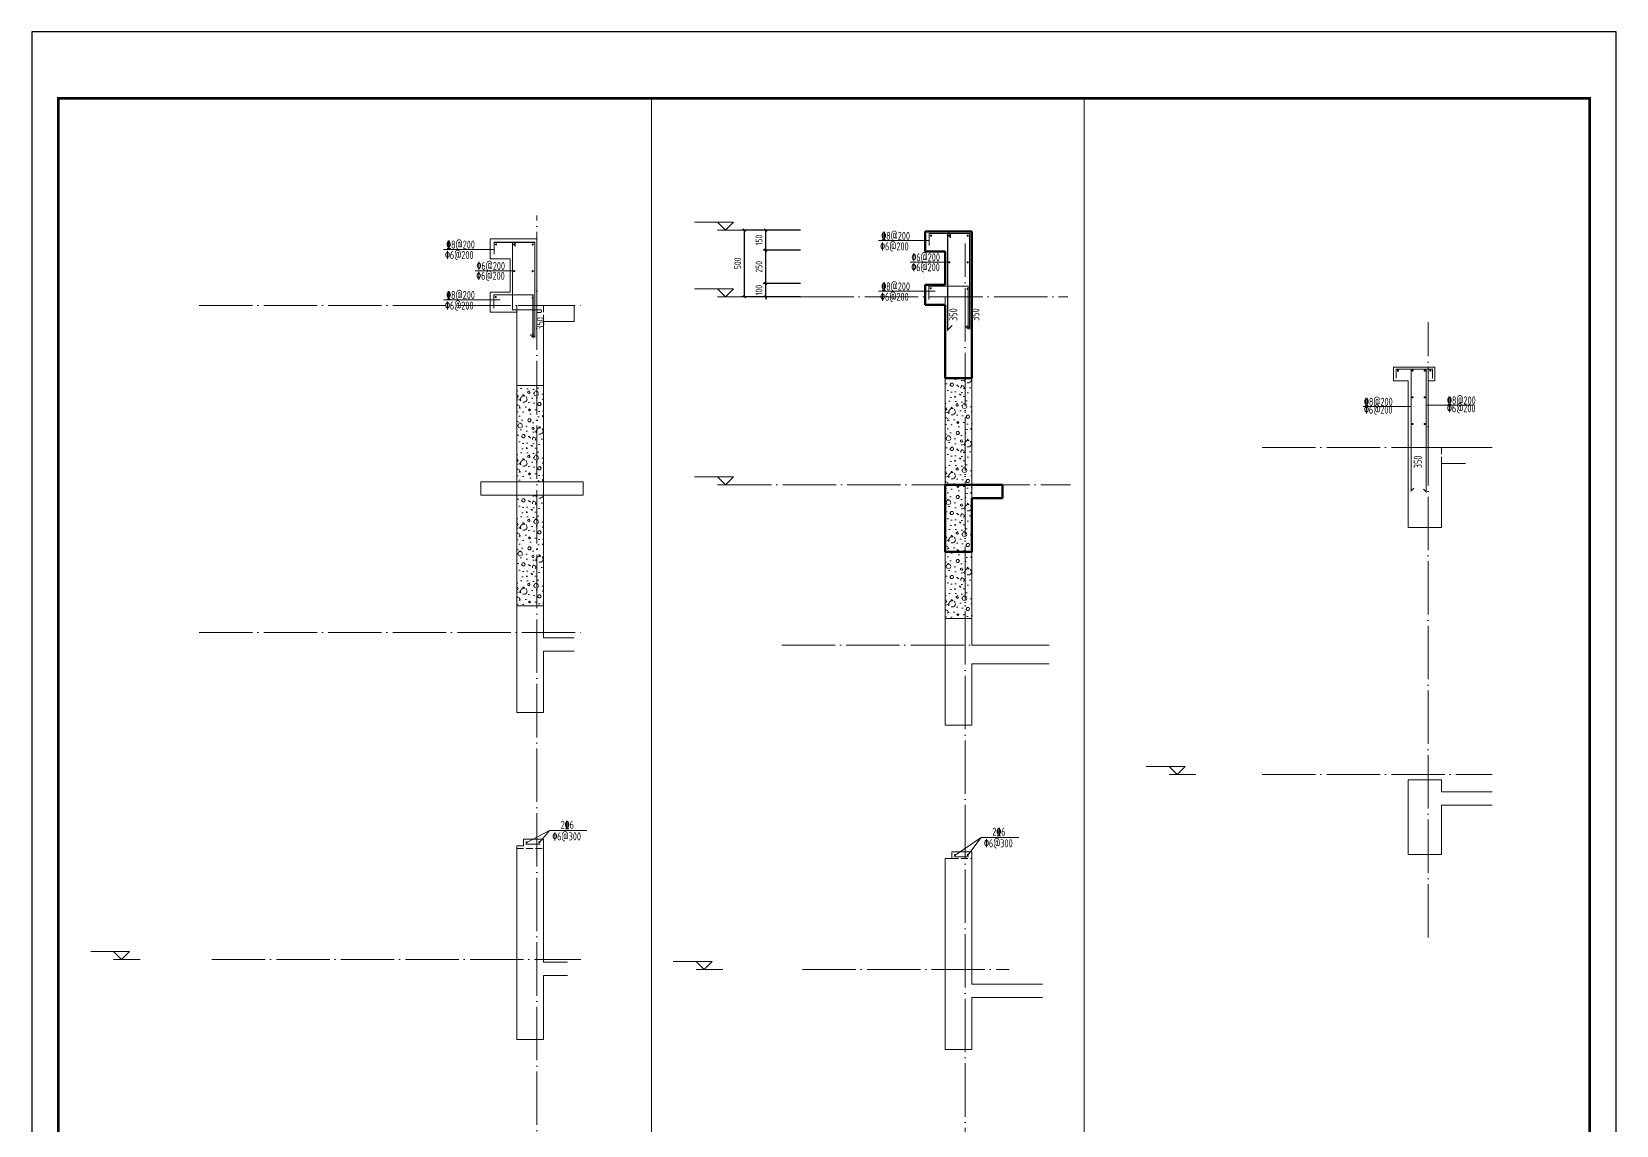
# Model space of a CAD drawing. Extents: x -129922 to 1190196, y -520662 to 139923.
# Drawn here: x 50947 to 62827, y -369576 to -361382 of the extents above; entities that cross this region are included whole.
import ezdxf
from ezdxf.enums import TextEntityAlignment as Align

# ---------------------------------------------------------------- set-up
doc = ezdxf.new("R2010")
doc.units = 0
doc.header["$LTSCALE"] = 1000
doc.header["$MEASUREMENT"] = 0
doc.linetypes.add('DASH', pattern=[0.35, 0.25, -0.1])
doc.linetypes.add('DOTE', pattern=[2.42, 2, -0.2, 0.02, -0.2])
for name, color, linetype, lineweight in [('A-大样-结构墙线', 140, 'Continuous', 50), ('A-标注-尺寸标注', 105, 'Continuous', 15), ('A-标注-标高标注', 3, 'Continuous', 15), ('A-轴线-塔楼', 1, 'DOTE', 9), ('S-墙柱-REIN', 1, 'Continuous', 20), ('S-大样-HATCH', 251, 'Continuous', 9), ('S-大样-REIN', 1, 'Continuous', 20), ('S-大样-实线', 2, 'Continuous', 20), ('S-大样-标高', 3, 'Continuous', 20), ('S-大样-虚线', 4, 'DASH', 20), ('S-板-BEAM', 4, 'DASH', 20), ('S-板-洞口边线', 211, 'Continuous', 20), ('S-轴网-轴线', 1, 'DOTE', 9), ('S-通用-TEXT', 7, 'Continuous', 20), ('S-通用-THIN', 7, 'Continuous', 20)]:
    doc.layers.add(name, color=color, linetype=linetype, lineweight=lineweight)
doc.layers.add('Y-云图图框', color=7, linetype='Continuous')
doc.styles.add('_TCH_DIM_T3', font='tssdeng.shx', dxfattribs={"width": 0.705882, "bigfont": 'hztxt.shx'})
doc.styles.add('_YT_Name', font='', dxfattribs={"width": 0.8})
doc.styles.add('_YT_Sign_Text', font='ros.shx', dxfattribs={"width": 0.8, "bigfont": 'hztxt.shx'})
doc.styles.get("Standard").update_dxf_attribs({"font": 'gbenor.shx', "bigfont": 'gbcbig.shx'})
doc.styles.add('TSSD_Rein', font='tssdeng.shx', dxfattribs={"width": 0.7, "bigfont": 'hztxt.shx'})
doc.styles.get('_YT_Name').set_extended_font_data('SimHei')
doc.dimstyles.new('_TCH_ARCH&&20', dxfattribs={"dimtxt": 51, "dimasz": 20, "dimexe": 20, "dimexo": 20, "dimgap": 24.5, "dimtad": 1, "dimdec": 0, "dimzin": 0, "dimdsep": 46, "dimtxsty": '_TCH_DIM_T3', "dimblk": 'ARCHTICK', "dimcen": 0.09, "dimclrt": 7, "dimazin": 2, "dimtfac": 1, "dimtdec": 0, "dimtix": 1, "dimtmove": 2, "dimatfit": 3, "dimfxl": 0, "dimtolj": 1, "dimtzin": 0, "dimarcsym": 0})

# ---------------------------------------------------------------- blocks, each defined once
blk = doc.blocks.new('ECMCTK_A1_竖_单行图名--0')
at = {"color": 4}
blk.add_lwpolyline([(0, 0), (594, 0), (594, 841), (0, 841)], close=True, dxfattribs=at)
at = {"const_width": 1}
blk.add_lwpolyline([(10, 10), (584, 10), (584, 816), (10, 816)], close=True, dxfattribs=at)
at = {"color": 80, "flags": 3}
for tag, height, p in [('YTHQINS', 3, (593.31, 817.5)), ('ECMCKEY', 3, (440.09, 590.57)), ('YTTQINS', 3.75, (595.35, 11.88)), ('YTFRAME', 3, (375.97, 4.92)), ('YTBARCODE_T1', 3, (493.74, 4.57))]:
    blk.add_attdef(tag, text='', height=height, dxfattribs=at).set_placement(p, align=Align.MIDDLE_CENTER)
for tag, height, style, width, p in [('证书编号', 4, '_YT_Sign_Text', 0.8, (461.87, 43.81)), ('审查批准号', 4, '_YT_Sign_Text', 0.8, (514.06, 43.81)), ('工程号', 4, '_YT_Sign_Text', 0.5, (557.08, 44.12)), ('设计单位', 6, '_YT_Name', 0.8, (376.75, 38.6)), ('建设单位', 4, '_YT_Sign_Text', 0.8, (487.96, 36.11)), ('阶段', 4, '_YT_Sign_Text', 0.8, (557.08, 35.81)), ('项目号', 4, '_YT_Sign_Text', 0.5, (575.08, 33.72)), ('项目名称', 4, '_YT_Sign_Text', 0.8, (487.96, 28.11)), ('专业', 4, '_YT_Sign_Text', 0.8, (557.08, 27.31)), ('图纸编号', 4, '_YT_Sign_Text', 0.5, (556.93, 19.36)), ('图纸名称', 4.5, '_YT_Name', 0.8, (488.39, 15.06)), ('出图比例', 4.2, '_YT_Sign_Text', 0.8, (434.82, 11.78)), ('日期', 4, '_YT_Sign_Text', 0.5, (556.88, 12.13)), ('版本号', 4, '_YT_Sign_Text', 0.8, (575.08, 13))]:
    blk.add_attdef(tag, text='', height=height, dxfattribs=dict(style=style, width=width)).set_placement(p, align=Align.CENTER)
at = {"style": '_YT_Sign_Text', "width": 0.8, "flags": 3}
for tag, p, height in [('[审定人]', (343.95, 27.81), 4.1), ('{审定人}', (358.87, 26.45), 6.24), ('[校对人]', (395.23, 27.82), 4.1), ('{校对人}', (411.35, 26.53), 6.24), ('[审核人]', (344.01, 19.76), 4.1), ('{审核人}', (359.98, 18.44), 6.24), ('[设计人]', (395.47, 20.21), 4.1), ('{设计人}', (411.48, 18.54), 6.24), ('[项目负责人]', (343.78, 12.01), 4.1), ('{项目负责人}', (361.28, 10.72), 6.24), ('[专业负责人]', (395.74, 11.77), 4.1), ('{专业负责人}', (411.58, 10.36), 6.24)]:
    blk.add_attdef(tag, p, '', height=height, dxfattribs=at)
at = {"color": 80, "flags": 3}
for tag, p in [('YTBZSIT', (10, 10)), ('EXT_TK_LEFT', (10, 10)), ('YTQRCODE', (304.56, 12.07))]:
    blk.add_attdef(tag, p, '', height=3, dxfattribs=at)
blk = doc.blocks.new('ewrqwe4324')
at = {"layer": 'S-大样-实线', "ltscale": 0.5}
for p, q in [((756598, 799379), (756598, 799939)), ((756598, 799939), (756848, 799939)), ((756848, 799849), (756848, 799939)), ((756848, 799849), (757228, 799849)), ((756848, 799749), (757228, 799749)), ((756848, 799379), (756848, 799749)), ((756598, 799379), (756848, 799379))]:
    blk.add_line(p, q, dxfattribs=at)
blk = doc.blocks.new('前室那里')
at = {"layer": 'S-大样-REIN', "const_width": 8}
blk.add_lwpolyline([(740094, 664945), (740206, 664945)], dxfattribs=at)
for points in [[(740099, 664958, 1), (740107, 664958, 1)], [(740194, 664958, 1), (740202, 664958, 1)]]:
    blk.add_lwpolyline(points, format="xyb", close=True, dxfattribs=at)
at = {"layer": 'S-大样-实线', "ltscale": 0.5}
for p, q in [((740029, 663501), (740029, 664931)), ((740029, 664931), (740079, 664931)), ((740029, 664881), (740029, 664931)), ((740079, 664981), (740229, 664981)), ((740079, 664931), (740079, 664981)), ((740229, 663991), (740229, 664981)), ((740229, 664881), (740229, 664981)), ((740229, 663991), (740759, 663991)), ((740229, 663891), (740759, 663891)), ((740229, 663501), (740229, 663891)), ((740029, 663501), (740229, 663501))]:
    blk.add_line(p, q, dxfattribs=at)
at = {"layer": 'S-大样-虚线', "ltscale": 0.2}
blk.add_lwpolyline([(740079, 664931), (740229, 664931)], dxfattribs=at)
at = {"layer": 'S-通用-TEXT', "ltscale": 0.2}
blk.add_line((740581, 665090), (740298, 665090), dxfattribs=at)
at = {"layer": 'S-通用-TEXT'}
blk.add_lwpolyline([(740103, 664958), (740298, 665090), (740198, 664958)], dxfattribs=at)
at = {"layer": 'S-通用-TEXT', "style": 'TSSD_Rein', "width": 0.7}
for s, p in [('2\x846', (740383, 665103, 0)), ('\x826@300', (740321, 665016, 0))]:
    blk.add_text(s, height=60, dxfattribs=at).set_placement(p)
blk = doc.blocks.new('A$C4E0B6DCE')
at = {"layer": 'A-大样-结构墙线', "ltscale": 0.5}
for p, q in [((-150, 3100), (200, 3100)), ((-150, 2950), (-150, 3100)), ((200, 3100), (200, 2728)), ((0, 2950), (-150, 2950)), ((0, 2700), (0, 2950)), ((-150, 2550), (-150, 2700)), ((-150, 2700), (0, 2700)), ((200, 2728), (200, 2728)), ((200, 2728), (200, 2480)), ((0, 2550), (-150, 2550)), ((0, 2000), (0, 2550)), ((200, 2480), (200, 2480)), ((200, 2480), (200, 2000)), ((200, 2000), (0, 2000)), ((0, 1200), (0, 700)), ((430, 1200), (0, 1200)), ((430, 1100), (430, 1200)), ((200, 700), (200, 1100)), ((200, 1100), (430, 1100)), ((0, 700), (200, 700))]:
    blk.add_line(p, q, dxfattribs=at)
blk = doc.blocks.new('_ArchTick')
at = {"color": 0, "linetype": 'ByBlock', "const_width": 0.4}
blk.add_lwpolyline([(-0.5, -0.5), (0.5, 0.5)], dxfattribs=at)
blk = doc.blocks.new('*D461')
at = {"layer": 'A-标注-尺寸标注', "color": 0, "lineweight": -2, "transparency": 16777216}
for p, q in [((56498, -362868), (56270, -362868)), ((56290, -363368), (56290, -362868)), ((56498, -363368), (56270, -363368))]:
    blk.add_line(p, q, dxfattribs=at)
at = {"layer": 'Defpoints', "color": 0, "transparency": 16777216}
for p in [(56290, -362868), (56518, -362868), (56518, -363368)]:
    blk.add_point(p, dxfattribs=at)
at = {"layer": 'A-标注-尺寸标注', "color": 0, "lineweight": -2, "transparency": 16777216, "xscale": 20, "yscale": 20, "zscale": 20}
for p, rotation in [((56290, -362868), 90), ((56290, -363368), 270)]:
    blk.add_blockref('_ArchTick', p, dxfattribs=dict(at, rotation=rotation))
at = {"layer": 'A-标注-尺寸标注', "color": 7, "transparency": 16777216, "insert": (56240, -363118), "char_height": 51, "attachment_point": 5, "rotation": 90, "style": '_TCH_DIM_T3'}
blk.add_mtext('\\A1;500', dxfattribs=at)
blk = doc.blocks.new('*D462')
at = {"layer": 'A-标注-尺寸标注', "color": 0, "lineweight": -2, "transparency": 16777216}
for p, q in [((56710, -362868), (56430, -362868)), ((56450, -363018), (56450, -362868)), ((56710, -363018), (56430, -363018))]:
    blk.add_line(p, q, dxfattribs=at)
at = {"layer": 'Defpoints', "color": 0, "transparency": 16777216}
for p in [(56450, -362868), (56730, -362868), (56730, -363018)]:
    blk.add_point(p, dxfattribs=at)
at = {"layer": 'A-标注-尺寸标注', "color": 0, "lineweight": -2, "transparency": 16777216, "xscale": 20, "yscale": 20, "zscale": 20}
for p, rotation in [((56450, -362868), 90), ((56450, -363018), 270)]:
    blk.add_blockref('_ArchTick', p, dxfattribs=dict(at, rotation=rotation))
at = {"layer": 'A-标注-尺寸标注', "color": 7, "transparency": 16777216, "insert": (56400, -362943), "char_height": 51, "attachment_point": 5, "rotation": 90, "style": '_TCH_DIM_T3'}
blk.add_mtext('\\A1;150', dxfattribs=at)
blk = doc.blocks.new('*D463')
at = {"layer": 'A-标注-尺寸标注', "color": 0, "lineweight": -2, "transparency": 16777216}
for p, q in [((56710, -363018), (56430, -363018)), ((56450, -363268), (56450, -363018)), ((56710, -363268), (56430, -363268))]:
    blk.add_line(p, q, dxfattribs=at)
at = {"layer": 'Defpoints', "color": 0, "transparency": 16777216}
for p in [(56450, -363018), (56730, -363018), (56730, -363268)]:
    blk.add_point(p, dxfattribs=at)
at = {"layer": 'A-标注-尺寸标注', "color": 0, "lineweight": -2, "transparency": 16777216, "xscale": 20, "yscale": 20, "zscale": 20}
for p, rotation in [((56450, -363018), 90), ((56450, -363268), 270)]:
    blk.add_blockref('_ArchTick', p, dxfattribs=dict(at, rotation=rotation))
at = {"layer": 'A-标注-尺寸标注', "color": 7, "transparency": 16777216, "insert": (56400, -363143), "char_height": 51, "attachment_point": 5, "rotation": 90, "style": '_TCH_DIM_T3'}
blk.add_mtext('\\A1;250', dxfattribs=at)
blk = doc.blocks.new('*D464')
at = {"layer": 'A-标注-尺寸标注', "color": 0, "lineweight": -2, "transparency": 16777216}
for p, q in [((56710, -363268), (56430, -363268)), ((56450, -363268), (56450, -363248)), ((56450, -363368), (56450, -363268)), ((56710, -363368), (56430, -363368)), ((56450, -363368), (56450, -363388))]:
    blk.add_line(p, q, dxfattribs=at)
at = {"layer": 'Defpoints', "color": 0, "transparency": 16777216}
for p in [(56450, -363268), (56730, -363268), (56730, -363368)]:
    blk.add_point(p, dxfattribs=at)
at = {"layer": 'A-标注-尺寸标注', "color": 0, "lineweight": -2, "transparency": 16777216, "xscale": 20, "yscale": 20, "zscale": 20}
for p, rotation in [((56450, -363268), 270), ((56450, -363368), 90)]:
    blk.add_blockref('_ArchTick', p, dxfattribs=dict(at, rotation=rotation))
at = {"layer": 'A-标注-尺寸标注', "color": 7, "transparency": 16777216, "insert": (56400, -363318), "char_height": 51, "attachment_point": 5, "rotation": 90, "style": '_TCH_DIM_T3'}
blk.add_mtext('\\A1;100', dxfattribs=at)
blk = doc.blocks.new('sgfdjhgfjhgkjhk')
at = {"layer": 'S-墙柱-REIN', "const_width": 8}
for points in [[(6098701, -1600564), (6098701, -1600473), (6099005, -1600473), (6099005, -1601183), (6098984, -1601162)], [(6098699, -1600969), (6098699, -1600867), (6098993, -1600867), (6098993, -1601187), (6098971, -1601165)]]:
    blk.add_lwpolyline(points, dxfattribs=at)
at = {"layer": 'S-墙柱-REIN', "const_width": 10}
blk.add_lwpolyline([(6098860, -1600506), (6098860, -1600482, 1), (6098840, -1600482), (6098840, -1601196), (6098874, -1601162)], format="xyb", dxfattribs=at)
at = {"layer": 'S-墙柱-REIN', "ltscale": 0.2, "const_width": 8}
for points in [[(6098719, -1600489, 1), (6098711, -1600489, 1)], [(6098856, -1600489, 1), (6098848, -1600489, 1)], [(6098994, -1600489, 1), (6098986, -1600489, 1)], [(6098856, -1600689, 1), (6098848, -1600689, 1)], [(6098994, -1600689, 1), (6098986, -1600689, 1)], [(6098717, -1600883, 1), (6098709, -1600883, 1)], [(6098994, -1600889, 1), (6098986, -1600889, 1)]]:
    blk.add_lwpolyline(points, format="xyb", close=True, dxfattribs=at)
at = {"layer": 'S-通用-TEXT', "ltscale": 0.2}
for p, q in [((6098701, -1600526), (6098322, -1600526)), ((6098747, -1600905), (6098322, -1600905))]:
    blk.add_line(p, q, dxfattribs=at)
at = {"layer": 'S-通用-TEXT'}
blk.add_lwpolyline([(6098559, -1600687), (6098840, -1600687)], dxfattribs=at)
at = {"layer": 'S-通用-TEXT', "style": 'TSSD_Rein', "width": 0.7}
for s, p in [('\x848@200', (6098343, -1600520, 0)), ('\x826@200', (6098334, -1600599, 0)), ('\x826@200', (6098568, -1600755)), ('\x826@200', (6098569, -1600681)), ('\x848@200', (6098343, -1600899, 0)), ('\x826@200', (6098334, -1600977, 0))]:
    blk.add_text(s, height=60, dxfattribs=at).set_placement(p)
for p in [(6098912, -1601128), (6099077, -1601128)]:
    blk.add_text('350', height=60, rotation=90, dxfattribs=at).set_placement(p)
blk = doc.blocks.new('20191016.09530376')
at = {"layer": 'S-墙柱-REIN', "const_width": 8}
for points in [[(379, 623), (379, 713), (683, 713), (683, 4), (661, 25)], [(377, 218), (377, 320), (670, 320), (670, 0), (649, 21)]]:
    blk.add_lwpolyline(points, dxfattribs=at)
blk.add_lwpolyline([(537, 681), (537, 705, 1), (517, 705), (517, 208), (725, 208, -1), (725, 188), (701, 188)], format="xyb", dxfattribs=at)
at = {"layer": 'S-墙柱-REIN', "ltscale": 0.2, "const_width": 8}
for points in [[(397, 697, 1), (389, 697, 1)], [(533, 697, 1), (525, 697, 1)], [(672, 697, 1), (664, 697, 1)], [(533, 497, 1), (525, 497, 1)], [(672, 497, 1), (664, 497, 1)], [(395, 303, 1), (387, 303, 1)], [(672, 297, 1), (664, 297, 1)]]:
    blk.add_lwpolyline(points, format="xyb", close=True, dxfattribs=at)
at = {"layer": 'S-板-BEAM', "ltscale": 0.2}
blk.add_lwpolyline([(748, 120), (748, 240), (548, 240), (548, 190)], dxfattribs=at)
at = {"layer": 'S-通用-TEXT', "ltscale": 0.2}
for p, q in [((379, 660), (0, 660)), ((424, 282), (0, 282))]:
    blk.add_line(p, q, dxfattribs=at)
at = {"layer": 'S-通用-TEXT'}
blk.add_lwpolyline([(237, 499), (517, 499)], dxfattribs=at)
at = {"layer": 'S-通用-TEXT', "style": 'TSSD_Rein', "width": 0.7}
for s, p in [('\x848@200', (20, 666, 0)), ('\x826@200', (11, 588, 0)), ('\x826@200', (245, 432)), ('\x826@200', (247, 506)), ('\x848@200', (20, 288, 0)), ('\x826@200', (11, 209, 0))]:
    blk.add_text(s, height=60, dxfattribs=at).set_placement(p)
blk.add_text('350', height=60, rotation=90, dxfattribs=at).set_placement((754, 58))
blk = doc.blocks.new('ZHEDUAN')
blk.add_wipeout([(769856, 726438), (769856, 726338), (770623, 726338), (770623, 726438)]).dxf.layer = 'S-通用-THIN'
at = {"layer": 'S-通用-THIN'}
blk.add_lwpolyline([(769856, 726438), (770623, 726438), (770623, 726338), (769856, 726338)], close=True, dxfattribs=at)
blk = doc.blocks.new('楼梯单')
at = {"layer": 'S-大样-REIN', "const_width": 8}
blk.add_lwpolyline([(733325, 727701), (733437, 727701)], dxfattribs=at)
for points in [[(733330, 727714, 1), (733338, 727714, 1)], [(733425, 727714, 1), (733433, 727714, 1)]]:
    blk.add_lwpolyline(points, format="xyb", close=True, dxfattribs=at)
at = {"layer": 'S-大样-实线', "ltscale": 0.5}
for p, q in [((733260, 726237), (733260, 727687)), ((733260, 727687), (733310, 727687)), ((733260, 727637), (733260, 727687)), ((733310, 727737), (733460, 727737)), ((733310, 727687), (733310, 727737)), ((733460, 726817), (733460, 727737)), ((733460, 727637), (733460, 727737)), ((733460, 726817), (733640, 726817)), ((733460, 726717), (733640, 726717)), ((733460, 726237), (733460, 726717)), ((733260, 726237), (733460, 726237))]:
    blk.add_line(p, q, dxfattribs=at)
at = {"layer": 'S-大样-虚线', "ltscale": 0.2}
blk.add_lwpolyline([(733260, 727667), (733460, 727667)], dxfattribs=at)
at = {"layer": 'S-通用-TEXT', "ltscale": 0.2}
blk.add_line((733786, 727802), (733504, 727802), dxfattribs=at)
at = {"layer": 'S-通用-TEXT'}
blk.add_lwpolyline([(733334, 727714), (733504, 727802), (733429, 727714)], dxfattribs=at)
at = {"layer": 'S-通用-TEXT', "style": 'TSSD_Rein', "width": 0.7}
for s, p in [('\x826@300', (733527, 727729, 0)), ('2\x846', (733589, 727816, 0))]:
    blk.add_text(s, height=60, dxfattribs=at).set_placement(p)

msp = doc.modelspace()

# ---------------------------------------------------------------- hatches: boundary and pattern name
at = {"layer": 'S-大样-HATCH', "ltscale": 0.5}
h = msp.add_hatch(dxfattribs=at)
h.set_pattern_fill('加气混凝土', color=256, scale=20)
h.set_pattern_definition([(0, (-695616.96, -1170930.76), (120, 240), [0, -240]), (0, (-695757.36, -1170963.16), (120, 240), [0, -240]), (0, (-695679.36, -1170965.56), (120, 240), [0, -240]), (0, (-695594.16, -1170894.76), (120, 240), [0, -240]), (0, (-695693.76, -1170977.56), (120, 240), [0, -240]), (0, (-695570.16, -1170743.56), (120, 240), [0, -240]), (0, (-695643.36, -1170762.76), (120, 240), [0, -240]), (0, (-695604.96, -1170792.76), (120, 240), [0, -240]), (0, (-695800.56, -1170797.56), (120, 240), [0, -240]), (0, (-695682.96, -1170808.36), (120, 240), [0, -240]), (0, (-695728.56, -1170869.56), (120, 240), [0, -240]), (0, (-695726.16, -1170959.56), (120, 240), [0, -240]), (0, (-695636.16, -1170969.16), (120, 240), [0, -240]), (0, (-695570.16, -1170863.56), (120, 240), [0, -240]), (0, (-695794.56, -1170900.76), (120, 240), [0, -240]), (0, (-695774.16, -1170859.96), (120, 240), [0, -240]), (0, (-695680.56, -1170876.76), (120, 240), [0, -240]), (0, (-695714.16, -1170911.56), (120, 240), [0, -240]), (0, (-695733.36, -1170832.36), (120, 240), [0, -240]), (0, (-695703.36, -1170742.36), (120, 240), [0, -240]), (0, (-695784.96, -1170951.16), (120, 240), [0, -240]), (0, (-695652.96, -1170791.56), (120, 240), [0, -240]), (0, (-695764.56, -1170787.96), (120, 240), [0, -240]), (0, (-695783.76, -1170756.76), (120, 240), [0, -240]), (130.601294, (-695584.902, -1170818.703), (-599.99999337, 720.00000315), [10.53662, -4414.8444]), (18.4349488, (-695602.045, -1170814.132), (599.9999978, 239.9999982), [10.842096, -1507.05116]), (90, (-695602.04, -1170824.42), (120, 240), [10.285714, -469.71426]), (161.565051, (-695591.76, -1170827.846), (-600.000003, 239.9999821), [10.842096, -1507.05116]), (53.1301023, (-695591.76, -1170827.846), (120.0000002, 239.9999999), [11.42857, -1188.5714]), (135, (-695582.62, -1170950.13), (-120.0000145, 239.999984), [9.697464, -669.12504]), (45, (-695596.33, -1170950.13), (119.999999, 239.999999), [9.697464, -669.12504]), (135, (-695589.47, -1170956.99), (-120.0000145, 239.999984), [9.697464, -669.12504]), (45, (-695589.47, -1170956.99), (119.999999, 239.999999), [9.697464, -669.12504]), (116.56505, (-695698.04, -1170788.99), (-2e-05, 479.999987), [12.77753, -255.5506]), (180, (-695703.76, -1170777.56), (-120, 240), [13.714286, -226.2857]), (63.434949, (-695723.19, -1170788.99), (1e-06, 479.999998), [12.77753, -255.5506]), (116.56505, (-695717.47, -1170800.42), (-2e-05, 479.999987), [12.77753, -255.5506]), (0, (-695717.47, -1170800.42), (120, 240), [13.714286, -226.2857]), (63.434949, (-695703.76, -1170800.42), (1e-06, 479.999998), [12.77753, -255.5506]), (107.102728, (-695607.759, -1170870.132), (-359.99998624, 1200.000001936), [15.54454, -6513.161]), (143.972626, (-695612.33, -1170855.275), (-2279.9999711, 1679.9999981), [15.54454, -3248.808]), (180, (-695624.9, -1170846.13), (-120, 240), [14.85714, -225.14284]), (36.0273733, (-695652.33, -1170855.275), (2279.99998315, 1679.9999819), [15.54454, -3248.808]), (71.565051, (-695656.902, -1170868.99), (360.0000018, 1199.9999979), [14.456126, -1503.43712]), (107.102728, (-695652.3305, -1170883.846), (-359.99998624, 1200.000001936), [15.54454, -6513.161]), (143.972626, (-695639.759, -1170892.99), (-2279.9999711, 1679.9999981), [15.54454, -3248.808]), (0, (-695639.76, -1170893), (120, 240), [14.85714, -225.14284]), (36.0273733, (-695624.902, -1170892.99), (2279.99998315, 1679.9999819), [15.54454, -3248.808]), (71.565051, (-695612.33, -1170883.846), (360.0000018, 1199.9999979), [14.456126, -1503.43712]), (150.255118, (-695605.473, -1170758.132), (-360.00000085, 239.999997), [9.21401, -1925.72784]), (90, (-695613.47, -1170762.7), (120, 240), [9.14286, -470.8571]), (29.7448813, (-695613.473, -1170762.703), (360.0000002, 239.9999989), [9.21401, -1925.72784]), (116.56505, (-695661.47, -1170928.42), (-2e-05, 479.999987), [12.77753, -255.5506]), (168.690067, (-695667.188, -1170916.99), (-1080.0000008, 239.999994), [11.6549, -2435.8742]), (41.1859251, (-695687.759, -1170922.703), (2999.99998182, 2639.99997692), [12.14874, -5090.3208]), (90, (-695687.76, -1170934.13), (120, 240), [11.42857, -468.5714]), (138.814074, (-695678.616, -1170942.132), (-2999.99994668, 2640.00001681), [12.14874, -5090.3208]), (16.6992442, (-695678.616, -1170942.132), (3959.99997021, 1199.99998743), [11.93178, -4999.415]), (60.9453959, (-695667.188, -1170938.703), (119.99999968, 239.99999788), [11.766434, -4930.1358]), (109.983106, (-695762.045, -1170827.846), (-600.00000226, 1679.99999555), [13.3768, -5604.879]), (155.556045, (-695766.616, -1170815.275), (-1560.00000595, 719.99998504), [13.809194, -5786.0526]), (24.4439547, (-695791.759, -1170815.275), (1560.00000078, 719.99999654), [13.809194, -5786.0526]), (70.0168934, (-695796.33, -1170827.846), (600.00000181, 1679.99999583), [13.3768, -5604.879]), (109.983106, (-695791.759, -1170840.418), (-600.00000226, 1679.99999555), [13.3768, -5604.879]), (160.016893, (-695779.188, -1170844.99), (-600.00000035, 239.99998907), [13.3768, -2795.751]), (19.9831065, (-695779.188, -1170844.99), (599.9999967, 239.99999962), [13.3768, -2795.751]), (70.0168934, (-695766.616, -1170840.418), (600.00000181, 1679.99999583), [13.3768, -5604.879]), (122.005383, (-695672.902, -1170849.56), (-120.0000161, 239.99998775), [10.781693, -2253.3736]), (18.4349488, (-695688.902, -1170843.846), (599.9999978, 239.9999982), [10.842096, -1507.05116]), (90, (-695688.9, -1170854.13), (120, 240), [10.285714, -469.71426]), (161.565051, (-695678.616, -1170857.56), (-600.000003, 239.9999821), [10.842096, -1507.05116]), (54.4623222, (-695678.616, -1170857.56), (839.99999878, 1199.9999982), [9.83123, -4119.2846]), (116.56505, (-695742.62, -1170907.85), (-2e-05, 479.999987), [12.77753, -255.5506]), (180, (-695748.33, -1170896.42), (-120, 240), [12.57143, -227.42856]), (59.0362434, (-695767.76, -1170907.846), (120.0000004, 239.99999884), [13.32789, -2785.5288]), (120.963756, (-695760.902, -1170919.275), (-120.0000164, 239.99998898), [13.32789, -2785.5288]), (0, (-695760.9, -1170919.27), (120, 240), [12.57143, -227.42856]), (63.434949, (-695748.33, -1170919.27), (1e-06, 479.999998), [12.77753, -255.5506])])
h.paths.add_polyline_path([(57995.4, -363978.2), (57795.4, -363978.2), (57795.4, -365778.2), (57995.4, -365778.2)])
h = msp.add_hatch(dxfattribs=at)
h.set_pattern_fill('加气混凝土', color=256, scale=20)
h.set_pattern_definition([(0, (-698828.37, -1170835.84), (120, 240), [0, -240]), (0, (-698968.77, -1170868.24), (120, 240), [0, -240]), (0, (-698890.77, -1170870.64), (120, 240), [0, -240]), (0, (-698805.57, -1170799.84), (120, 240), [0, -240]), (0, (-698905.17, -1170882.64), (120, 240), [0, -240]), (0, (-698781.57, -1170648.64), (120, 240), [0, -240]), (0, (-698854.77, -1170667.84), (120, 240), [0, -240]), (0, (-698816.37, -1170697.84), (120, 240), [0, -240]), (0, (-699011.97, -1170702.64), (120, 240), [0, -240]), (0, (-698894.37, -1170713.44), (120, 240), [0, -240]), (0, (-698939.97, -1170774.64), (120, 240), [0, -240]), (0, (-698937.57, -1170864.64), (120, 240), [0, -240]), (0, (-698847.57, -1170874.24), (120, 240), [0, -240]), (0, (-698781.57, -1170768.64), (120, 240), [0, -240]), (0, (-699005.97, -1170805.84), (120, 240), [0, -240]), (0, (-698985.57, -1170765.04), (120, 240), [0, -240]), (0, (-698891.97, -1170781.84), (120, 240), [0, -240]), (0, (-698925.57, -1170816.64), (120, 240), [0, -240]), (0, (-698944.77, -1170737.44), (120, 240), [0, -240]), (0, (-698914.77, -1170647.44), (120, 240), [0, -240]), (0, (-698996.37, -1170856.24), (120, 240), [0, -240]), (0, (-698864.37, -1170696.64), (120, 240), [0, -240]), (0, (-698975.97, -1170693.04), (120, 240), [0, -240]), (0, (-698995.17, -1170661.84), (120, 240), [0, -240]), (130.601294, (-698796.31, -1170723.785), (-599.99999337, 720.00000315), [10.53662, -4414.8444]), (18.4349488, (-698813.453, -1170719.214), (599.9999978, 239.9999982), [10.842096, -1507.05116]), (90, (-698813.45, -1170729.5), (120, 240), [10.285714, -469.71426]), (161.565051, (-698803.168, -1170732.93), (-600.000003, 239.9999821), [10.842096, -1507.05116]), (53.1301023, (-698803.17, -1170732.93), (120.0000002, 239.9999999), [11.42857, -1188.5714]), (135, (-698794.025, -1170855.21), (-120.0000145, 239.999984), [9.697464, -669.12504]), (45, (-698807.74, -1170855.21), (119.999999, 239.999999), [9.697464, -669.12504]), (135, (-698800.88, -1170862.07), (-120.0000145, 239.999984), [9.697464, -669.12504]), (45, (-698800.88, -1170862.07), (119.999999, 239.999999), [9.697464, -669.12504]), (116.56505, (-698909.45, -1170694.07), (-2e-05, 479.999987), [12.77753, -255.5506]), (180, (-698915.17, -1170682.64), (-120, 240), [13.714286, -226.2857]), (63.434949, (-698934.6, -1170694.07), (1e-06, 479.999998), [12.77753, -255.5506]), (116.56505, (-698928.88, -1170705.5), (-2e-05, 479.999987), [12.77753, -255.5506]), (0, (-698928.88, -1170705.5), (120, 240), [13.714286, -226.2857]), (63.434949, (-698915.17, -1170705.5), (1e-06, 479.999998), [12.77753, -255.5506]), (107.102728, (-698819.168, -1170775.214), (-359.99998624, 1200.000001936), [15.54454, -6513.161]), (143.972626, (-698823.739, -1170760.357), (-2279.9999711, 1679.9999981), [15.54454, -3248.808]), (180, (-698836.3, -1170751.21), (-120, 240), [14.85714, -225.14284]), (36.0273733, (-698863.739, -1170760.357), (2279.99998315, 1679.9999819), [15.54454, -3248.808]), (71.565051, (-698868.31, -1170774.07), (360.0000018, 1199.9999979), [14.456126, -1503.43712]), (107.102728, (-698863.739, -1170788.928), (-359.99998624, 1200.000001936), [15.54454, -6513.161]), (143.972626, (-698851.168, -1170798.071), (-2279.9999711, 1679.9999981), [15.54454, -3248.808]), (0, (-698851.17, -1170798.07), (120, 240), [14.85714, -225.14284]), (36.0273733, (-698836.31, -1170798.071), (2279.99998315, 1679.9999819), [15.54454, -3248.808]), (71.565051, (-698823.74, -1170788.93), (360.0000018, 1199.9999979), [14.456126, -1503.43712]), (150.255118, (-698816.882, -1170663.214), (-360.00000085, 239.999997), [9.21401, -1925.72784]), (90, (-698824.88, -1170667.79), (120, 240), [9.14286, -470.8571]), (29.7448813, (-698824.882, -1170667.785), (360.0000002, 239.9999989), [9.21401, -1925.72784]), (116.56505, (-698872.88, -1170833.5), (-2e-05, 479.999987), [12.77753, -255.5506]), (168.690067, (-698878.596, -1170822.07), (-1080.0000008, 239.999994), [11.6549, -2435.8742]), (41.1859251, (-698899.168, -1170827.785), (2999.99998182, 2639.99997692), [12.14874, -5090.3208]), (90, (-698899.17, -1170839.21), (120, 240), [11.42857, -468.5714]), (138.814074, (-698890.025, -1170847.214), (-2999.99994668, 2640.00001681), [12.14874, -5090.3208]), (16.6992442, (-698890.025, -1170847.214), (3959.99997021, 1199.99998743), [11.93178, -4999.415]), (60.9453959, (-698878.596, -1170843.785), (119.99999968, 239.99999788), [11.766434, -4930.1358]), (109.983106, (-698973.453, -1170732.928), (-600.00000226, 1679.99999555), [13.3768, -5604.879]), (155.556045, (-698978.025, -1170720.357), (-1560.00000595, 719.99998504), [13.809194, -5786.0526]), (24.4439547, (-699003.168, -1170720.357), (1560.00000078, 719.99999654), [13.809194, -5786.0526]), (70.0168934, (-699007.739, -1170732.928), (600.00000181, 1679.99999583), [13.3768, -5604.879]), (109.983106, (-699003.168, -1170745.5), (-600.00000226, 1679.99999555), [13.3768, -5604.879]), (160.016893, (-698990.596, -1170750.07), (-600.00000035, 239.99998907), [13.3768, -2795.751]), (19.9831065, (-698990.596, -1170750.07), (599.9999967, 239.99999962), [13.3768, -2795.751]), (70.0168934, (-698978.025, -1170745.5), (600.00000181, 1679.99999583), [13.3768, -5604.879]), (122.005383, (-698884.31, -1170754.642), (-120.0000161, 239.99998775), [10.781693, -2253.3736]), (18.4349488, (-698900.31, -1170748.93), (599.9999978, 239.9999982), [10.842096, -1507.05116]), (90, (-698900.31, -1170759.21), (120, 240), [10.285714, -469.71426]), (161.565051, (-698890.025, -1170762.642), (-600.000003, 239.9999821), [10.842096, -1507.05116]), (54.4623222, (-698890.025, -1170762.642), (839.99999878, 1199.9999982), [9.83123, -4119.2846]), (116.56505, (-698954.02, -1170812.93), (-2e-05, 479.999987), [12.77753, -255.5506]), (180, (-698959.74, -1170801.5), (-120, 240), [12.57143, -227.42856]), (59.0362434, (-698979.168, -1170812.928), (120.0000004, 239.99999884), [13.32789, -2785.5288]), (120.963756, (-698972.31, -1170824.357), (-120.0000164, 239.99998898), [13.32789, -2785.5288]), (0, (-698972.3, -1170824.36), (120, 240), [12.57143, -227.42856]), (63.434949, (-698959.74, -1170824.36), (1e-06, 479.999998), [12.77753, -255.5506])])
h.paths.add_polyline_path([(54784, -364033.3), (54584, -364033.3), (54584, -365683.3), (54784, -365683.3)])

# ---------------------------------------------------------------- linework, layer by layer
at = {"layer": 'A-标注-标高标注'}
for p, q in [((56209.7, -362808), (55917.4, -362808)), ((56149.7, -362868), (56089.7, -362808)), ((56149.7, -362868), (56209.7, -362808)), ((56289.7, -362868), (56089.7, -362868)), ((56209.7, -363308), (55917.4, -363308)), ((56149.7, -363368), (56089.7, -363308)), ((56289.7, -363368), (56089.7, -363368)), ((56149.7, -363368), (56209.7, -363308)), ((56209.7, -364718.2), (55917.4, -364718.2)), ((56149.7, -364778.2), (56089.7, -364718.2)), ((56289.7, -364778.2), (56089.7, -364778.2)), ((56149.7, -364778.2), (56209.7, -364718.2))]:
    msp.add_line(p, q, dxfattribs=at)
at = {"layer": 'A-轴线-塔楼', "ltscale": 0.2}
msp.add_line((56093.5, -364778.2), (58735.2, -364778.2), dxfattribs=at)
at = {"layer": 'S-墙柱-REIN', "const_width": 8}
for points in [[(61176, -363979.9), (61176, -363909.9), (61402, -363909.9), (61402, -364830.4), (61380.8, -364809.2)], [(61309.7, -364801.2), (61288.5, -364822.4), (61288.5, -363909.9), (61448.5, -363909.9), (61448.5, -363982.4)]]:
    msp.add_lwpolyline(points, dxfattribs=at)
at = {"layer": 'S-墙柱-REIN', "ltscale": 0.2, "const_width": 8}
for points in [[(61194.1, -363921.2, 1), (61186.1, -363921.2, 1)], [(61303.6, -363921.2, 1), (61295.6, -363921.2, 1)], [(61394, -363921.2, 1), (61386, -363921.2, 1)], [(61437.6, -363921.2, 1), (61429.6, -363921.2, 1)], [(61303.6, -364121.2, 1), (61295.6, -364121.2, 1)], [(61394, -364121.2, 1), (61386, -364121.2, 1)], [(61303.6, -364321.2, 1), (61295.6, -364321.2, 1)], [(61394, -364321.2, 1), (61386, -364321.2, 1)]]:
    msp.add_lwpolyline(points, format="xyb", close=True, dxfattribs=at)
at = {"layer": 'S-大样-HATCH', "ltscale": 0.5}
for p, q in [((55595, -361881.8), (55595, -378001.8)), ((58838.4, -361881.8), (58838.4, -378001.8))]:
    msp.add_line(p, q, dxfattribs=at)
at = {"layer": 'S-大样-实线'}
for p, q in [((57795.4, -365778.2), (57795.4, -363968.2)), ((57995.4, -365778.2), (57995.4, -363968.2))]:
    msp.add_line(p, q, dxfattribs=at)
at = {"layer": 'S-大样-实线', "ltscale": 0.5}
for p, q in [((61157.6, -363996.6), (61157.6, -363896.6)), ((61157.6, -363896.6), (61467.6, -363896.6)), ((61157.6, -363996.7), (61267.6, -363996.6)), ((61267.6, -363896.6), (61467.6, -363896.6)), ((61267.6, -365096.6), (61267.6, -363996.6)), ((61417.6, -364496.6), (61417.6, -363996.6)), ((61467.6, -363996.6), (61417.6, -363996.6)), ((61467.6, -363996.6), (61467.6, -363896.6)), ((61417.6, -364496.6), (61697.5, -364496.6)), ((61517.6, -364616.6), (61697.5, -364616.6)), ((61517.6, -365096.6), (61517.6, -364616.6)), ((61267.6, -365096.6), (61517.6, -365096.6)), ((54584, -365683.3), (54784, -365683.3)), ((54784, -365923.3), (54784, -365683.3)), ((57795.4, -365778.2), (57995.4, -365778.2)), ((57995.4, -365978.2), (57995.4, -365778.2)), ((54584, -366483.3), (54584, -365883.3)), ((54784, -365923.3), (55013.8, -365923.3)), ((57795.4, -366578.2), (57795.4, -365978.2)), ((57995.4, -365978.2), (58575.2, -365978.2)), ((54784, -366023.3), (55013.8, -366023.3)), ((54784, -366483.3), (54784, -366023.3)), ((57995.4, -366118.2), (58575.2, -366118.2)), ((57995.4, -366578.2), (57995.4, -366118.2)), ((54584, -366483.3), (54784, -366483.3)), ((57795.4, -366578.2), (57995.4, -366578.2))]:
    msp.add_line(p, q, dxfattribs=at)
for points in [[(54384, -362933.3), (54734, -362933.3), (54734, -363433.3), (55013.8, -363433.3), (55013.8, -363433.3), (55013.8, -363553.3), (54784, -363553.3), (54784, -364033.3), (54584, -364033.3), (54584, -363483.3), (54384, -363483.3), (54384, -363333.3), (54534, -363333.3), (54534, -363083.3), (54384, -363083.3), (54384, -362933.3)], [(61267.6, -363996.6), (61157.6, -363996.6), (61157.6, -363896.6)], [(54584, -365883.3), (54584, -365683.3)], [(57795.4, -365978.2), (57795.4, -365778.2)]]:
    msp.add_lwpolyline(points, dxfattribs=at)
at = {"layer": 'S-大样-标高'}
for p, q in [((59595.1, -366886.6), (59302.8, -366886.6)), ((59535.1, -366946.6), (59475.1, -366886.6)), ((59675.1, -366946.6), (59475.1, -366946.6)), ((59535.1, -366946.6), (59595.1, -366886.6)), ((51681.7, -368273.3), (51389.5, -368273.3)), ((51621.7, -368333.3), (51561.7, -368273.3)), ((51621.7, -368333.3), (51681.7, -368273.3)), ((51761.7, -368333.3), (51561.7, -368333.3)), ((56049.7, -368348.2), (55757.4, -368348.2)), ((55989.7, -368408.2), (55929.7, -368348.2)), ((55989.7, -368408.2), (56049.7, -368348.2)), ((56129.7, -368408.2), (55929.7, -368408.2))]:
    msp.add_line(p, q, dxfattribs=at)
at = {"layer": 'S-板-BEAM', "ltscale": 0.2}
for points in [[(57995.4, -363488), (57995.4, -363368), (57795.4, -363368), (57795.4, -363418)], [(61517.6, -364616.6), (61517.6, -364496.6), (61267.6, -364496.6)]]:
    msp.add_lwpolyline(points, dxfattribs=at)
at = {"layer": 'S-轴网-轴线', "ltscale": 0.2}
for p, q in [((57945.4, -374351.7), (57945.4, -362968.2)), ((56710.4, -363368), (58715.2, -363368)), ((52202.4, -363433.3), (55063.8, -363433.3)), ((61417.6, -368169.9), (61417.6, -363557.6)), ((60172.8, -364496.6), (61897.5, -364496.6)), ((52202.4, -365883.3), (55063.8, -365883.3)), ((56570.4, -365978.2), (58575.2, -365978.2)), ((60172.8, -366946.6), (61897.5, -366946.6)), ((52297.7, -368333.3), (55063.8, -368333.3)), ((56725.7, -368408.2), (58275.2, -368408.2))]:
    msp.add_line(p, q, dxfattribs=at)
at = {"layer": 'S-通用-TEXT', "ltscale": 0.2}
for p, q in [((61288.5, -364190.4), (60928.9, -364190.4)), ((61752.1, -364180.2), (61402, -364180.2))]:
    msp.add_line(p, q, dxfattribs=at)

# ---------------------------------------------------------------- block references
msp.add_blockref('ewrqwe4324', (-695330.5, -1166926))
at = {"layer": 'S-大样-实线'}
for name, p in [('A$C4E0B6DCE', (57795.4, -365978.2)), ('前室那里', (-682233.4, -1032509.2))]:
    msp.add_blockref(name, p, dxfattribs=at)
at = {"layer": 'S-大样-标高'}
msp.add_blockref('楼梯单', (-678675.8, -1095170.3), dxfattribs=at)
at = {"layer": 'S-板-BEAM', "ltscale": 0.2}
msp.add_blockref('20191016.09530376', (54035.5, -363672.9), dxfattribs=at)
at = {"layer": 'S-板-洞口边线'}
msp.add_blockref('sgfdjhgfjhgkjhk', (-6041025.5, 1237578.8), dxfattribs=at)
at = {"layer": 'Y-云图图框', "xscale": 20, "yscale": 20, "zscale": 20}
msp.add_blockref('ECMCTK_A1_竖_单行图名--0', (50947.3, -378201.8), dxfattribs=at)

# ---------------------------------------------------------------- texts
at = {"layer": 'S-通用-TEXT', "style": 'TSSD_Rein', "width": 0.7}
for s, p in [('\x848@200', (60936.3, -364184.5, 0)), ('\x848@200', (61558.7, -364174.3, 0)), ('\x826@200', (60936.3, -364243.5, 0)), ('\x826@200', (61558.7, -364233.3, 0))]:
    msp.add_text(s, height=60, dxfattribs=at).set_placement(p)
msp.add_text('350', height=60, rotation=90, dxfattribs=at).set_placement((61369.1, -364652.6, 0))

# ---------------------------------------------------------------- dimensions: what is measured, and where the dimension line sits
at = {"layer": 'A-标注-尺寸标注'}
for p1, p2, distance, picture, middle in [((56518.1, -363368), (56518.1, -362868), 228.4, '*D461', (56239.7, -363118)), ((56730.4, -363018), (56730.4, -362868), 280.7, '*D462', (56399.7, -362943)), ((56730.4, -363268), (56730.4, -363018), 280.7, '*D463', (56399.7, -363143)), ((56730.4, -363368), (56730.4, -363268), 280.7, '*D464', (56399.7, -363318))]:
    dim = msp.add_aligned_dim(p1=p1, p2=p2, distance=distance, dimstyle='_TCH_ARCH&&20', dxfattribs=at)
    dim.commit()
    dim.dimension.update_dxf_attribs({"geometry": picture, "text_midpoint": middle})

# ---------------------------------------------------------------- next in the draw order: block references
msp.add_blockref('ZHEDUAN', (-715540.9, -1091192.3))

# ---------------------------------------------------------------- next in the draw order: linework, layer by layer
at = {"layer": 'S-大样-实线'}
for p, q in [((54584, -365683.3), (54584, -364033.3)), ((54784, -365683.3), (54784, -364033.3))]:
    msp.add_line(p, q, dxfattribs=at)
at = {"layer": 'S-轴网-轴线', "ltscale": 0.2}
msp.add_line((54734, -374413.1), (54734, -362759.8), dxfattribs=at)

doc.saveas('drawing.dxf')
